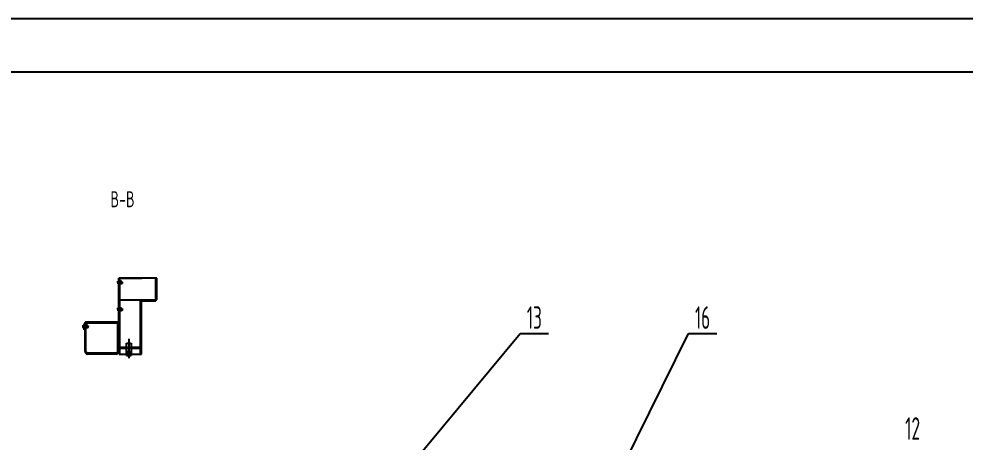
# Model space of a CAD drawing. Header units: millimetres. Extents: x 0 to 29400, y -802 to 20790.
# Drawn here: x 13250 to 19485, y 18005 to 20790 of the extents above; entities that cross this region are included whole.
import ezdxf
from ezdxf.enums import TextEntityAlignment as Align

# ---------------------------------------------------------------- set-up
doc = ezdxf.new("R2010")
doc.units = ezdxf.units.MM
doc.header["$LTSCALE"] = 700
for name, pattern in [('F', [0.75, 0.5, -0.25]), ('G', [2, 1.25, -0.25, 0.25, -0.25]), ('K', [2.5, 1.25, -0.25, 0.25, -0.25, 0.25, -0.25])]:
    doc.linetypes.add(name, pattern=pattern)
for name, color, linetype in [('01', 7, 'Continuous'), ('02', 1, 'Continuous'), ('04', 2, 'F'), ('05', 4, 'G'), ('07', 6, 'K'), ('11', 3, 'Continuous')]:
    doc.layers.add(name, color=color, linetype=linetype)
doc.styles.get("Standard").update_dxf_attribs({"font": 'isocp', "width": 0.707, "bigfont": 'intecad.shx'})

# ---------------------------------------------------------------- blocks, each defined once
blk = doc.blocks.new('*U1574')
at = {"layer": '01'}
for p, q in [((-9.5, 8.8), (0, 8.8)), ((-9.5, 0), (-9.5, 8.8)), ((-9.5, 5), (0, 5)), ((0, 8.8), (0, 0)), ((0, -8.8), (0, 0)), ((-9.5, 0), (-9.5, -8.8)), ((-9.5, -5), (0, -5)), ((-9.5, -8.8), (0, -8.8))]:
    blk.add_line(p, q, dxfattribs=at)
at = {"layer": '05'}
blk.add_line((-10.6, 0), (1.1, 0), dxfattribs=at)
blk = doc.blocks.new('*U1575')
at = {"layer": '01'}
for p, q in [((-6.1, 2.1), (-6.1, 0)), ((0, 2.1), (-6.1, 2.1)), ((-6.1, 0), (0, 0)), ((0, 0), (-1.2, 2.1)), ((0, 2.1), (1.2, 0)), ((0, 2.1), (6.1, 2.1)), ((6.1, 0), (0, 0)), ((6.1, 2.1), (6.1, 0))]:
    blk.add_line(p, q, dxfattribs=at)
at = {"layer": '05'}
blk.add_line((0, 4.2), (0, -2.1), dxfattribs=at)
blk = doc.blocks.new('F')
at = {"layer": '01', "color": 7, "linetype": 'Continuous'}
for p, q in [((9442.2, 20031.3), (9192.2, 20031.3)), ((9192.2, 19701.3), (9192.2, 20031.3)), ((9194.2, 19531.3), (9194.2, 20031.3)), ((9200.2, 19531.3), (9200.2, 20031.3)), ((9436.2, 19881.3), (9436.2, 20031.3)), ((9442.2, 19887.3), (9442.2, 20031.3)), ((9336.2, 19531.3), (9336.2, 19887.3)), ((9342.2, 19537.3), (9342.2, 19887.3)), ((9342.2, 19531.3), (9342.2, 19881.3))]:
    blk.add_line(p, q, dxfattribs=at)
at = {"layer": '01'}
for p, q in [((9185.8, 20001.3), (9185.8, 20010.2)), ((9185.8, 20010.2), (9192.2, 20010.2)), ((9192.2, 20006.3), (9185.8, 20006.3)), ((9185.8, 20001.3), (9185.8, 19992.4)), ((9192.2, 19996.3), (9185.8, 19996.3)), ((9185.8, 19992.4), (9192.2, 19992.4)), ((9192.2, 20010.2), (9192.2, 20001.3)), ((9192.2, 19992.4), (9192.2, 20001.3)), ((9200.2, 20006.3), (9213.6, 20006.3)), ((9200.2, 19996.3), (9213.6, 19996.3)), ((9213.6, 20006.3), (9213.6, 20001.3)), ((9213.6, 19996.3), (9213.6, 20001.3)), ((9185.8, 19834.2), (9192.2, 19834.2)), ((9185.8, 19825.3), (9185.8, 19834.2)), ((9192.2, 19830.3), (9185.8, 19830.3)), ((9192.2, 19834.2), (9192.2, 19825.3)), ((9200.2, 19887.3), (9442.2, 19887.3)), ((9200.2, 19830.3), (9213.6, 19830.3)), ((9213.6, 19830.3), (9213.6, 19825.3)), ((9342.2, 19881.3), (9436.2, 19881.3)), ((9185.8, 19825.3), (9185.8, 19816.4)), ((9192.2, 19820.3), (9185.8, 19820.3)), ((9185.8, 19816.4), (9192.2, 19816.4)), ((9192.2, 19816.4), (9192.2, 19825.3)), ((9200.2, 19820.3), (9213.6, 19820.3)), ((9213.6, 19820.3), (9213.6, 19825.3)), ((9192.2, 19701.3), (9194.2, 19701.3)), ((9243.6, 19521.3), (9243.6, 19603.3)), ((9243.6, 19603.3), (9273.6, 19603.3)), ((9273.6, 19603.3), (9273.6, 19521.3)), ((9194.2, 19531.3), (9243.6, 19531.3)), ((9243.6, 19542.3), (9273.6, 19542.3)), ((9243.6, 19537.3), (9273.6, 19537.3)), ((9243.6, 19521.3), (9273.6, 19521.3)), ((9258.6, 19549.7), (9251.4, 19549.7)), ((9251.4, 19549.7), (9251.4, 19544.4)), ((9251.4, 19544.4), (9258.6, 19544.4)), ((9254.6, 19544.4), (9254.6, 19549.7)), ((9258.6, 19549.7), (9265.8, 19549.7)), ((9265.8, 19544.4), (9258.6, 19544.4)), ((9262.6, 19544.4), (9262.6, 19549.7)), ((9265.8, 19549.7), (9265.8, 19544.4)), ((9273.6, 19531.3), (9342.2, 19531.3))]:
    blk.add_line(p, q, dxfattribs=at)
at = {"layer": '02'}
for p, q in [((9213.6, 20005.3), (9209.7, 20005.3)), ((9213.6, 19997.3), (9209.7, 19997.3)), ((9213.6, 19829.3), (9209.7, 19829.3)), ((9213.6, 19821.3), (9209.7, 19821.3))]:
    blk.add_line(p, q, dxfattribs=at)
at = {"layer": '04', "color": 2, "linetype": 'F'}
for p, q in [((9344.2, 20028.3), (9200.2, 20028.3)), ((9344.2, 20028.3), (9344.2, 20031.3)), ((9200.2, 20007.3), (9192.2, 20007.3)), ((9200.2, 19995.3), (9192.2, 19995.3)), ((9200.2, 19831.3), (9192.2, 19831.3)), ((9200.2, 19819.3), (9192.2, 19819.3)), ((9336.2, 19573.3), (9194.2, 19573.3)), ((9336.2, 19567.3), (9194.2, 19567.3))]:
    blk.add_line(p, q, dxfattribs=at)
at = {"layer": '04'}
for p, q in [((9243.6, 19531.3), (9273.6, 19531.3)), ((9342.2, 19573.3), (9336.2, 19573.3))]:
    blk.add_line(p, q, dxfattribs=at)
at = {"layer": '05'}
for p, q in [((9182.1, 20001.3), (9222.2, 20001.3)), ((9182.1, 19825.3), (9222.2, 19825.3)), ((9258.6, 19552.8), (9258.6, 19520.9))]:
    blk.add_line(p, q, dxfattribs=at)
at = {"layer": '05', "color": 4, "linetype": 'G'}
blk.add_line((9258.6, 19631.6), (9258.6, 19503.1), dxfattribs=at)
at = {"rotation": 180}
for p in [(9200.2, 20001.3), (9200.2, 19825.3)]:
    blk.add_blockref('*U1574', p, dxfattribs=at)
at = {"layer": '07'}
blk.add_blockref('*U1575', (9258.6, 19542.3), dxfattribs=at)
blk = doc.blocks.new('*U1501')
at = {"layer": '01'}
for p, q in [((-9.5, 8.8), (0, 8.8)), ((-9.5, 0), (-9.5, 8.8)), ((-9.5, 5), (0, 5)), ((0, 8.8), (0, 0)), ((0, -8.8), (0, 0)), ((-9.5, 0), (-9.5, -8.8)), ((-9.5, -5), (0, -5)), ((-9.5, -8.8), (0, -8.8))]:
    blk.add_line(p, q, dxfattribs=at)
at = {"layer": '05'}
blk.add_line((-10.6, 0), (1.1, 0), dxfattribs=at)
blk = doc.blocks.new('*U1587')
at = {"layer": '01'}
blk.add_lwpolyline([(415, 292), (25, 292)], dxfattribs=at)
at = {"layer": '02'}
blk.add_lwpolyline([(420, 297), (0, 297)], dxfattribs=at)

msp = doc.modelspace()

# ---------------------------------------------------------------- linework, layer by layer
at = {"layer": '01', "ltscale": 1.166667}
for p, q in [((13673.8, 18773.1), (13680.2, 18773.1)), ((13673.8, 18764.2), (13673.8, 18773.1)), ((13680.2, 18769.2), (13673.8, 18769.2)), ((13680.2, 18744.2), (13680.2, 18778.2)), ((13680.2, 18773.1), (13680.2, 18764.2)), ((13686.2, 18600.2), (13686.2, 18778.2)), ((13692.2, 18778.2), (13686.2, 18778.2)), ((13692.2, 18600.2), (13692.2, 18778.2)), ((13692.2, 18769.2), (13705.6, 18769.2)), ((13908.2, 18794.2), (13696.2, 18794.2)), ((13908.2, 18788.2), (13696.2, 18788.2)), ((13705.6, 18769.2), (13705.6, 18764.2)), ((13908.2, 18584.2), (13908.2, 18794.2)), ((13908.2, 18744.2), (13908.2, 18778.2)), ((13673.8, 18764.2), (13673.8, 18755.3)), ((13680.2, 18759.2), (13673.8, 18759.2)), ((13673.8, 18755.3), (13680.2, 18755.3)), ((13680.2, 18755.3), (13680.2, 18764.2)), ((13680.2, 18744.2), (13686.2, 18744.2)), ((13692.2, 18759.2), (13705.6, 18759.2)), ((13705.6, 18759.2), (13705.6, 18764.2)), ((13892.2, 18590.2), (13702.2, 18590.2)), ((13892.2, 18584.2), (13702.2, 18584.2))]:
    msp.add_line(p, q, dxfattribs=at)
at = {"layer": '01', "color": 7, "linetype": 'Continuous', "ltscale": 1.166667}
for p, q in [((13902.2, 18600.2), (13902.2, 18788.2)), ((13908.2, 18600.2), (13908.2, 18778.2))]:
    msp.add_line(p, q, dxfattribs=at)
at = {"layer": '01', "ltscale": 1.166667}
for centre, radius, start, end in [((13696.2, 18778.2), 16, 90, 180), ((13696.2, 18778.2), 10, 90, 180), ((13702.2, 18600.2), 16, 180, 270), ((13702.2, 18600.2), 10, 180, 270), ((13892.2, 18600.2), 10, 270, 0), ((13892.2, 18600.2), 16, 270, 0)]:
    msp.add_arc(centre, radius, start, end, dxfattribs=at)
at = {"layer": '02', "ltscale": 1.166667}
for p, q in [((13705.6, 18768.2), (13701.7, 18768.2)), ((13705.6, 18760.2), (13701.7, 18760.2)), ((13954.8, 15595.2), (16554, 18719.9)), ((15871.2, 15088.4), (17662.5, 18719.9)), ((16554, 18719.9), (16740, 18719.9)), ((17662.5, 18719.9), (17848.5, 18719.9))]:
    msp.add_line(p, q, dxfattribs=at)
at = {"layer": '04', "color": 2, "linetype": 'F', "ltscale": 1.166667}
for p, q in [((13692.2, 18770.2), (13680.2, 18770.2)), ((13692.2, 18758.2), (13680.2, 18758.2))]:
    msp.add_line(p, q, dxfattribs=at)
at = {"layer": '05', "color": 142, "linetype": 'G', "ltscale": 1.166667}
msp.add_line((13666.4, 18764.2), (13708.4, 18764.2), dxfattribs=at)
at = {"layer": '05', "ltscale": 1.166667}
msp.add_line((13670, 18764.2), (13710.2, 18764.2), dxfattribs=at)

# ---------------------------------------------------------------- block references
at = {"ltscale": 1.166667, "rotation": 180}
msp.add_blockref('*U1501', (13692.2, 18764.2), dxfattribs=at)
at = {"layer": '01', "xscale": 70, "yscale": 70, "zscale": 70}
msp.add_blockref('*U1587', (0, 0), dxfattribs=at)
at = {"layer": '11', "ltscale": 1.166667}
msp.add_blockref('F', (4716, -947.1), dxfattribs=at)

# ---------------------------------------------------------------- texts
for s, width, p, p2 in [('13', 0.609833, (16597.6, 18749.9), (16696.4, 18749.9)), ('16', 0.610556, (17705.7, 18749.9), (17805.4, 18749.9)), ('12', 0.599594, (19090.2, 18019.5), (19189.1, 18019.5))]:
    msp.add_text(s, height=148.49, dxfattribs=dict(at, width=width)).set_placement(p, p2, align=Align.FIT)
at = {"layer": '11', "color": 3, "linetype": 'Continuous', "ltscale": 1.166667, "insert": (13853.5, 19655.7), "char_height": 105, "width": 476.264, "attachment_point": 1}
msp.add_mtext('B-B', dxfattribs=at)

doc.saveas('drawing.dxf')
